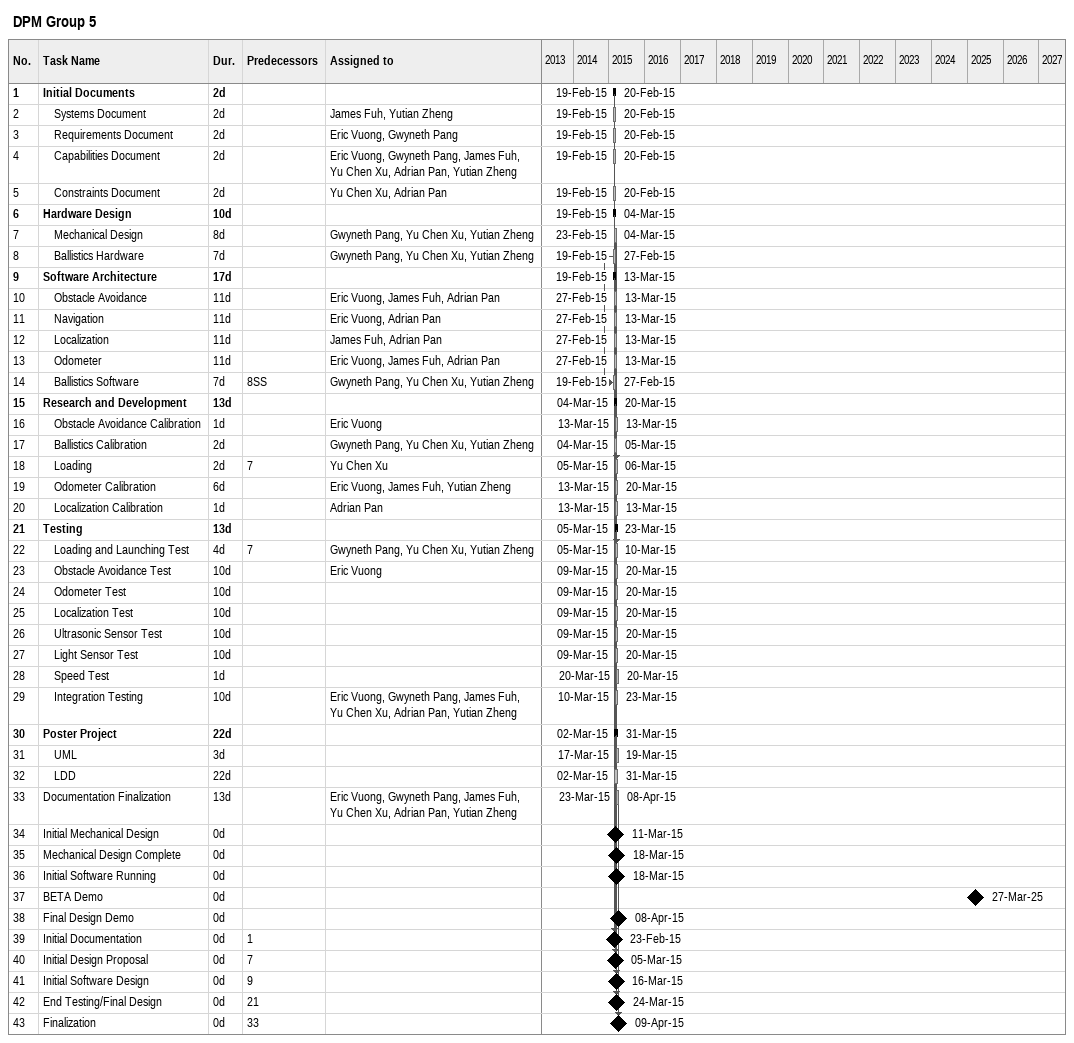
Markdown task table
DPM Group 5

| ID | Level | Task | Duration | Start | Finish | Predecessors | Resources |
|---|---|---|---|---|---|---|---|
| 1 | 1 | **Initial Documents** | 2d | 2015-02-19 | 2015-02-20 |  |  |
| 2 | 2 | Systems Document | 2d | 2015-02-19 | 2015-02-20 |  | James Fuh, Yutian Zheng |
| 3 | 2 | Requirements Document | 2d | 2015-02-19 | 2015-02-20 |  | Eric Vuong, Gwyneth Pang |
| 4 | 2 | Capabilities Document | 2d | 2015-02-19 | 2015-02-20 |  | Eric Vuong, Gwyneth Pang, James Fuh, Yu Chen Xu, Adrian Pan, Yutian Zheng |
| 5 | 2 | Constraints Document | 2d | 2015-02-19 | 2015-02-20 |  | Yu Chen Xu, Adrian Pan |
| 6 | 1 | **Hardware Design** | 10d | 2015-02-19 | 2015-03-04 |  |  |
| 7 | 2 | Mechanical Design | 8d | 2015-02-23 | 2015-03-04 |  | Gwyneth Pang, Yu Chen Xu, Yutian Zheng |
| 8 | 2 | Ballistics Hardware | 7d | 2015-02-19 | 2015-02-27 |  | Gwyneth Pang, Yu Chen Xu, Yutian Zheng |
| 9 | 1 | **Software Architecture** | 17d | 2015-02-19 | 2015-03-13 |  |  |
| 10 | 2 | Obstacle Avoidance | 11d | 2015-02-27 | 2015-03-13 |  | Eric Vuong, James Fuh, Adrian Pan |
| 11 | 2 | Navigation | 11d | 2015-02-27 | 2015-03-13 |  | Eric Vuong, Adrian Pan |
| 12 | 2 | Localization | 11d | 2015-02-27 | 2015-03-13 |  | James Fuh, Adrian Pan |
| 13 | 2 | Odometer | 11d | 2015-02-27 | 2015-03-13 |  | Eric Vuong, James Fuh, Adrian Pan |
| 14 | 2 | Ballistics Software | 7d | 2015-02-19 | 2015-02-27 | 8SS | Gwyneth Pang, Yu Chen Xu, Yutian Zheng |
| 15 | 1 | **Research and Development** | 13d | 2015-03-04 | 2015-03-20 |  |  |
| 16 | 2 | Obstacle Avoidance Calibration | 1d | 2015-03-13 | 2015-03-13 |  | Eric Vuong |
| 17 | 2 | Ballistics Calibration | 2d | 2015-03-04 | 2015-03-05 |  | Gwyneth Pang, Yu Chen Xu, Yutian Zheng |
| 18 | 2 | Loading | 2d | 2015-03-05 | 2015-03-06 | 7 | Yu Chen Xu |
| 19 | 2 | Odometer Calibration | 6d | 2015-03-13 | 2015-03-20 |  | Eric Vuong, James Fuh, Yutian Zheng |
| 20 | 2 | Localization Calibration | 1d | 2015-03-13 | 2015-03-13 |  | Adrian Pan |
| 21 | 1 | **Testing** | 13d | 2015-03-05 | 2015-03-23 |  |  |
| 22 | 2 | Loading and Launching Test | 4d | 2015-03-05 | 2015-03-10 | 7 | Gwyneth Pang, Yu Chen Xu, Yutian Zheng |
| 23 | 2 | Obstacle Avoidance Test | 10d | 2015-03-09 | 2015-03-20 |  | Eric Vuong |
| 24 | 2 | Odometer Test | 10d | 2015-03-09 | 2015-03-20 |  |  |
| 25 | 2 | Localization Test | 10d | 2015-03-09 | 2015-03-20 |  |  |
| 26 | 2 | Ultrasonic Sensor Test | 10d | 2015-03-09 | 2015-03-20 |  |  |
| 27 | 2 | Light Sensor Test | 10d | 2015-03-09 | 2015-03-20 |  |  |
| 28 | 2 | Speed Test | 1d | 2015-03-20 | 2015-03-20 |  |  |
| 29 | 2 | Integration Testing | 10d | 2015-03-10 | 2015-03-23 |  | Eric Vuong, Gwyneth Pang, James Fuh, Yu Chen Xu, Adrian Pan, Yutian Zheng |
| 30 | 1 | **Poster Project** | 22d | 2015-03-02 | 2015-03-31 |  |  |
| 31 | 2 | UML | 3d | 2015-03-17 | 2015-03-19 |  |  |
| 32 | 2 | LDD | 22d | 2015-03-02 | 2015-03-31 |  |  |
| 33 | 1 | Documentation Finalization | 13d | 2015-03-23 | 2015-04-08 |  | Eric Vuong, Gwyneth Pang, James Fuh, Yu Chen Xu, Adrian Pan, Yutian Zheng |
| 34 | 1 | Initial Mechanical Design | 0d | 2015-03-11 | 2015-03-11 |  |  |
| 35 | 1 | Mechanical Design Complete | 0d | 2015-03-18 | 2015-03-18 |  |  |
| 36 | 1 | Initial Software Running | 0d | 2015-03-18 | 2015-03-18 |  |  |
| 37 | 1 | BETA Demo | 0d | 2025-03-27 | 2025-03-27 |  |  |
| 38 | 1 | Final Design Demo | 0d | 2015-04-08 | 2015-04-08 |  |  |
| 39 | 1 | Initial Documentation | 0d | 2015-02-23 | 2015-02-23 | 1 |  |
| 40 | 1 | Initial Design Proposal | 0d | 2015-03-05 | 2015-03-05 | 7 |  |
| 41 | 1 | Initial Software Design | 0d | 2015-03-16 | 2015-03-16 | 9 |  |
| 42 | 1 | End Testing/Final Design | 0d | 2015-03-24 | 2015-03-24 | 21 |  |
| 43 | 1 | Finalization | 0d | 2015-04-09 | 2015-04-09 | 33 |  |
